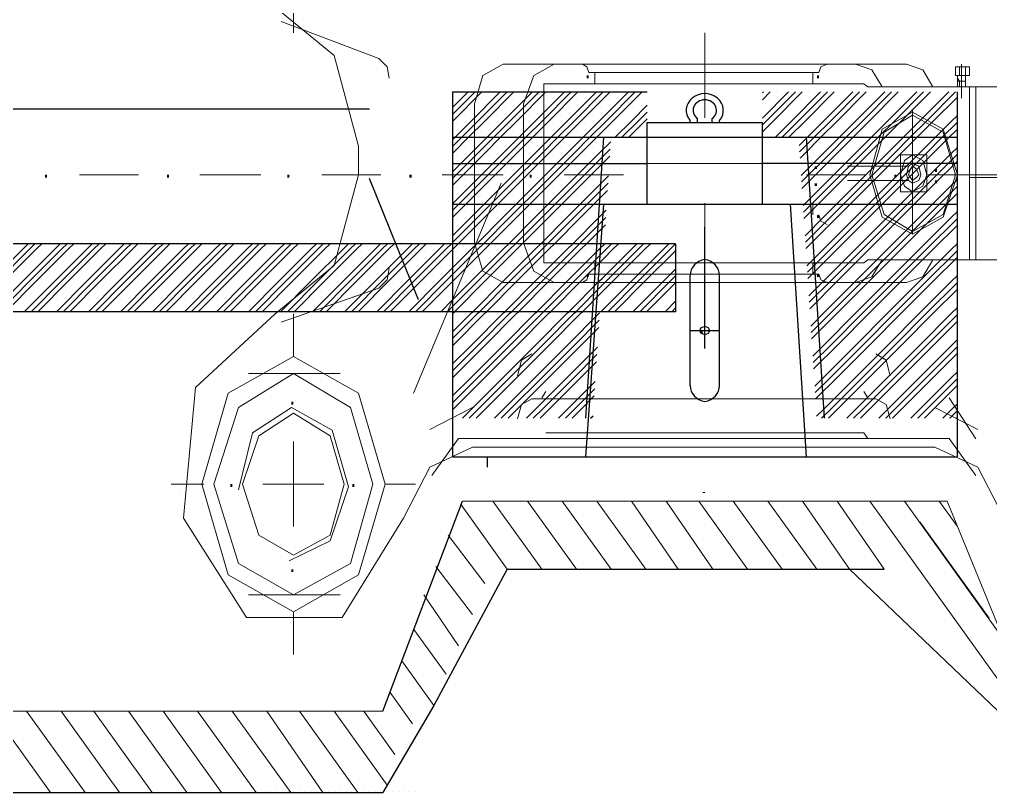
# Model space of a CAD drawing. Header units: inches. Extents: x 2435 to 7572, y 377 to 2555.
# Drawn here: x 5872.6 to 6194.1, y 948.3 to 1204.3 of the extents above; entities that cross this region are included whole.
import ezdxf

# ---------------------------------------------------------------- set-up
doc = ezdxf.new("R2010")
doc.units = ezdxf.units.IN
doc.header["$MEASUREMENT"] = 0
doc.linetypes.add('HIDDEN2', pattern=[0.1875, 0.125, -0.0625])

msp = doc.modelspace()

# ---------------------------------------------------------------- hatches: boundary and pattern name
at = {"transparency": 33554559}
for points in [[(6061.06, 1184.84), (6060.39, 1184.84), (6060.39, 1185.78), (6061.06, 1185.78)], [(6137.27, 1184.84), (6136.59, 1184.84), (6136.59, 1185.78), (6137.27, 1185.78)], [(6136.59, 1154.77), (6135.92, 1154.77), (6135.92, 1155.71), (6136.59, 1155.71)], [(6176.38, 1153.83), (6175.71, 1153.83), (6175.71, 1154.77), (6176.38, 1154.77)], [(5881.67, 1151.95), (5880.99, 1151.95), (5880.99, 1152.89), (5881.67, 1152.89)], [(5922.13, 1151.95), (5921.46, 1151.95), (5921.46, 1152.89), (5922.13, 1152.89)], [(5961.92, 1151.95), (5961.25, 1151.95), (5961.25, 1152.89), (5961.92, 1152.89)], [(6002.39, 1151.95), (6001.71, 1151.95), (6001.71, 1152.89), (6002.39, 1152.89)], [(6042.18, 1151.95), (6041.5, 1151.95), (6041.5, 1152.89), (6042.18, 1152.89)], [(6162.89, 1151.95), (6162.22, 1151.95), (6162.22, 1152.89), (6162.89, 1152.89)], [(6136.59, 1149.13), (6135.92, 1149.13), (6135.92, 1150.07), (6136.59, 1150.07)], [(6176.38, 1150.07), (6175.71, 1150.07), (6175.71, 1151.01), (6176.38, 1151.01)], [(6137.27, 1138.51), (6136.59, 1138.51), (6136.59, 1139.55), (6137.27, 1139.55)], [(6061.06, 1119.05), (6060.39, 1119.05), (6060.39, 1119.99), (6061.06, 1119.99)], [(6137.27, 1119.05), (6136.59, 1119.05), (6136.59, 1119.99), (6137.27, 1119.99)], [(6098.83, 1100.25), (6098.15, 1100.25), (6098.15, 1101.19), (6098.83, 1101.19)], [(5963.27, 1076.76), (5962.6, 1076.76), (5962.6, 1077.7), (5963.27, 1077.7)], [(5943.04, 1049.5), (5942.36, 1049.5), (5942.36, 1050.44), (5943.04, 1050.44)], [(5983.5, 1049.5), (5982.83, 1049.5), (5982.83, 1050.44), (5983.5, 1050.44)], [(5963.27, 1021.3), (5962.6, 1021.3), (5962.6, 1022.24), (5963.27, 1022.24)]]:
    msp.add_hatch(color=256, dxfattribs=at).paths.add_polyline_path(points)

# ---------------------------------------------------------------- linework, layer by layer
at = {"lineweight": 5}
for p, q in [((5963.27, 1214.92), (5963.27, 1199.88)), ((5957.2, 1208.34), (5976.76, 1192.36)), ((5959.22, 1203.64), (5991.6, 1191.42)), ((6099.5, 1199.88), (6099.5, 1171.68)), ((5976.76, 1192.36), (5984.85, 1162.29)), ((5991.6, 1191.42), (5994.29, 1188.6)), ((5994.29, 1188.6), (5994.97, 1184.84)), ((6025.99, 1185.78), (6032.73, 1189.54)), ((6032.73, 1189.54), (6166.27, 1189.54)), ((6042.85, 1185.78), (6049.59, 1189.54)), ((6059.04, 1189.54), (6060.39, 1188.6)), ((6060.39, 1188.6), (6061.06, 1186.72)), ((6061.06, 1186.72), (6137.27, 1186.72)), ((6063.08, 1182.96), (6063.08, 1186.72)), ((6135.24, 1182.96), (6135.24, 1186.72)), ((6137.27, 1186.72), (6137.94, 1188.6)), ((6137.94, 1188.6), (6139.96, 1189.54)), ((6149.41, 1189.54), (6154.8, 1187.66)), ((6154.8, 1187.66), (6158.17, 1182.02)), ((6166.27, 1189.54), (6171.66, 1187.66)), ((6171.66, 1187.66), (6175.03, 1182.02)), ((6182.45, 1188.6), (6187.17, 1188.6)), ((6182.45, 1188.6), (6187.17, 1188.6)), ((6182.45, 1185.78), (6182.45, 1188.6)), ((6183.8, 1188.6), (6183.8, 1185.78)), ((6184.48, 1189.54), (6184.48, 1178.26)), ((6185.82, 1188.6), (6185.82, 1185.78)), ((6187.17, 1188.6), (6187.17, 1185.78)), ((6023.29, 1176.38), (6025.99, 1185.78)), ((6039.48, 1176.38), (6042.85, 1185.78)), ((6187.17, 1185.78), (6182.45, 1185.78)), ((6183.13, 1185.78), (6183.13, 1184.84)), ((6183.13, 1184.84), (6183.13, 1182.02)), ((6183.13, 1184.84), (6183.8, 1183.9)), ((6183.13, 1183.9), (6185.82, 1183.9)), ((6183.8, 1183.9), (6183.8, 1182.02)), ((6185.82, 1184.84), (6185.82, 1185.78)), ((6185.82, 1185.78), (6186.5, 1185.78)), ((6185.82, 1182.02), (6185.82, 1184.84)), ((6185.82, 1184.84), (6185.82, 1182.02)), ((6046.22, 1123.75), (6046.22, 1182.96)), ((6046.22, 1182.96), (6152.1, 1182.96)), ((6152.1, 1182.96), (6153.45, 1182.02)), ((6153.45, 1182.02), (6187.17, 1182.02)), ((6187.17, 1182.02), (6187.17, 1124.69)), ((6187.17, 1124.69), (6187.17, 1182.02)), ((6187.17, 1182.02), (6208.75, 1182.02)), ((6189.2, 1152.89), (6189.2, 1182.02)), ((6023.29, 1130.33), (6023.29, 1176.38)), ((6039.48, 1130.33), (6039.48, 1176.38)), ((6168.29, 1174.5), (6168.29, 1133.15)), ((6158.17, 1167.92), (6168.29, 1173.56)), ((6158.85, 1166.99), (6168.29, 1172.62)), ((6168.29, 1173.56), (6178.41, 1167.92)), ((6168.29, 1172.62), (6178.41, 1166.99)), ((6154.13, 1152.89), (6158.17, 1167.92)), ((6178.41, 1167.92), (6183.13, 1152.89)), ((6154.8, 1152.89), (6158.85, 1166.99)), ((6178.41, 1166.99), (6182.45, 1152.89)), ((5984.85, 1162.29), (5984.85, 1152.89)), ((6164.24, 1147.25), (6164.24, 1159.47)), ((6164.24, 1159.47), (6173.01, 1159.47)), ((6164.24, 1159.47), (6164.24, 1159.47)), ((6164.24, 1152.89), (6165.59, 1157.59)), ((6165.59, 1157.59), (6168.29, 1159.47)), ((6168.29, 1159.47), (6171.66, 1157.59)), ((6171.66, 1157.59), (6173.01, 1152.89)), ((6173.01, 1159.47), (6173.01, 1147.25)), ((6173.01, 1159.47), (6173.01, 1159.47)), ((6127.15, 1156.65), (6080.43, 1156.65)), ((6166.94, 1155.71), (6146.71, 1155.71)), ((6166.27, 1152.89), (6166.94, 1155.71)), ((6166.94, 1155.71), (6168.29, 1156.65)), ((6166.94, 1152.89), (6167.62, 1154.77)), ((6167.62, 1154.77), (6168.29, 1155.71)), ((6168.29, 1156.65), (6170.31, 1155.71)), ((6168.29, 1155.71), (6169.64, 1154.77)), ((6169.64, 1154.77), (6170.31, 1152.89)), ((6170.31, 1155.71), (6170.99, 1152.89)), ((5892.46, 1152.89), (5912.02, 1152.89)), ((5932.25, 1152.89), (5952.48, 1152.89)), ((5972.71, 1152.89), (5992.27, 1152.89)), ((5984.85, 1152.89), (5976.76, 1122.81)), ((6012.5, 1152.89), (6032.73, 1152.89)), ((6052.97, 1152.89), (6072.52, 1152.89)), ((6133.22, 1152.89), (6152.78, 1152.89)), ((6158.17, 1138.79), (6154.13, 1152.89)), ((6158.85, 1139.73), (6154.8, 1152.89)), ((6165.59, 1149.13), (6164.24, 1152.89)), ((6166.94, 1151.01), (6166.27, 1152.89)), ((6167.62, 1151.95), (6166.94, 1152.89)), ((6168.29, 1151.01), (6167.62, 1151.95)), ((6169.64, 1151.95), (6168.29, 1151.01)), ((6170.31, 1152.89), (6169.64, 1151.95)), ((6170.99, 1152.89), (6170.31, 1151.01)), ((6173.01, 1152.89), (6171.66, 1149.13)), ((6173.01, 1152.89), (6193.24, 1152.89)), ((6182.45, 1152.89), (6178.41, 1139.73)), ((6183.13, 1152.89), (6178.41, 1138.79)), ((6207.41, 1151.95), (6187.17, 1151.95)), ((6207.41, 1152.89), (6189.2, 1152.89)), ((6189.2, 1124.69), (6189.2, 1152.89)), ((6032.06, 1150.07), (6003.06, 1080.52)), ((6166.94, 1151.01), (6146.71, 1151.01)), ((6168.29, 1147.25), (6165.59, 1149.13)), ((6168.29, 1150.07), (6166.94, 1151.01)), ((6170.31, 1151.01), (6168.29, 1150.07)), ((6171.66, 1149.13), (6168.29, 1147.25)), ((6164.24, 1147.25), (6164.24, 1147.25)), ((6173.01, 1147.25), (6164.24, 1147.25)), ((6173.01, 1147.25), (6173.01, 1147.25)), ((6099.5, 1143.49), (6099.5, 1116.23)), ((6135.24, 1143.73), (6135.24, 1139.55)), ((6137.94, 1137.46), (6137.27, 1139.55)), ((6168.29, 1133.15), (6158.17, 1138.79)), ((6168.29, 1134.09), (6158.85, 1139.73)), ((6178.41, 1139.73), (6168.29, 1134.09)), ((6178.41, 1138.79), (6168.29, 1133.15)), ((6139.96, 1136.42), (6137.94, 1137.46)), ((6025.99, 1120.93), (6023.29, 1130.33)), ((6042.85, 1120.93), (6039.48, 1130.33)), ((5976.76, 1122.81), (5957.2, 1106.83)), ((6152.1, 1123.75), (6046.22, 1123.75)), ((6063.08, 1123.75), (6063.08, 1119.99)), ((6135.24, 1123.75), (6135.24, 1119.99)), ((6153.45, 1124.69), (6152.1, 1123.75)), ((6187.17, 1124.69), (6153.45, 1124.69)), ((6158.17, 1124.69), (6154.8, 1119.05)), ((6175.03, 1124.69), (6171.66, 1119.05)), ((6208.75, 1124.69), (6187.17, 1124.69)), ((5994.29, 1118.11), (5994.97, 1121.87)), ((6032.73, 1117.17), (6025.99, 1120.93)), ((6049.59, 1117.17), (6042.85, 1120.93)), ((6061.06, 1119.99), (6060.39, 1118.11)), ((6137.27, 1119.99), (6061.06, 1119.99)), ((6137.94, 1118.11), (6137.27, 1119.99)), ((6154.8, 1119.05), (6149.41, 1117.17)), ((6171.66, 1119.05), (6166.27, 1117.17)), ((5991.6, 1115.29), (5994.29, 1118.11)), ((6166.27, 1117.17), (6032.73, 1117.17)), ((6060.39, 1118.11), (6059.04, 1117.17)), ((6139.96, 1117.17), (6137.94, 1118.11)), ((5959.22, 1104.01), (5991.6, 1115.29)), ((5957.2, 1106.83), (5930.9, 1082.4)), ((5963.27, 1106.83), (5963.27, 1092.74)), ((6038.8, 1091.51), (6042.18, 1093.6)), ((6156.15, 1093.6), (6159.52, 1091.51)), ((5941.69, 1080.52), (5963.27, 1092.74)), ((5963.27, 1092.74), (5984.85, 1080.52)), ((6037.46, 1086.29), (6038.8, 1091.51)), ((6159.52, 1091.51), (6160.87, 1086.29)), ((5945.06, 1075.82), (5963.27, 1087.1)), ((5948.43, 1087.1), (5978.78, 1087.1)), ((5963.27, 1087.1), (5982.15, 1075.82)), ((5930.9, 1082.4), (5926.85, 1039.16)), ((5932.92, 1050.44), (5941.69, 1080.52)), ((5984.85, 1080.52), (5993.62, 1050.44)), ((6046.9, 1081.07), (6045.55, 1078.98)), ((6153.45, 1078.98), (6152.1, 1081.07)), ((6038.8, 1076.76), (6042.18, 1078.64)), ((6042.18, 1078.64), (6156.15, 1078.64)), ((6156.15, 1078.64), (6159.52, 1076.76)), ((6189.2, 1065.41), (6180.43, 1078.98)), ((5936.97, 1050.44), (5945.06, 1075.82)), ((5949.78, 1067.36), (5962.6, 1075.82)), ((5962.6, 1075.82), (5976.08, 1068.3)), ((5982.15, 1075.82), (5989.57, 1050.44)), ((6008.46, 1068.54), (6022.62, 1075.85)), ((6037.46, 1072.06), (6038.8, 1076.76)), ((6159.52, 1076.76), (6160.87, 1072.06)), ((6175.71, 1075.85), (6189.87, 1068.54)), ((5951.81, 1066.42), (5963.27, 1073.94)), ((5963.27, 1073.94), (5975.41, 1066.42)), ((5976.08, 1068.3), (5981.48, 1049.5)), ((5945.06, 1048.56), (5949.78, 1067.36)), ((5946.41, 1050.44), (5951.81, 1066.42)), ((5963.27, 1064.54), (5963.27, 1036.34)), ((5975.41, 1066.42), (5980.13, 1050.44)), ((6017.9, 1065.48), (6009.13, 1053.26)), ((6180.43, 1065.48), (6017.9, 1065.48)), ((6152.1, 1067.36), (6046.9, 1067.36)), ((6153.45, 1065.48), (6152.1, 1067.36)), ((6189.2, 1053.26), (6180.43, 1065.48)), ((6008.46, 1056.08), (6022.62, 1062.66)), ((6022.62, 1062.66), (6175.71, 1062.66)), ((6175.71, 1062.66), (6189.87, 1056.08)), ((5999.69, 1039.16), (6008.46, 1056.08)), ((6189.87, 1056.08), (6198.64, 1039.16)), ((5933.6, 1050.44), (5922.81, 1050.44)), ((5941.69, 1020.36), (5932.92, 1050.44)), ((5945.06, 1024.12), (5936.97, 1050.44)), ((5951.81, 1033.52), (5946.41, 1050.44)), ((5973.39, 1050.44), (5953.15, 1050.44)), ((5980.13, 1050.44), (5975.41, 1033.52)), ((5981.48, 1049.5), (5975.41, 1031.64)), ((5989.57, 1050.44), (5982.15, 1024.12)), ((5993.62, 1050.44), (5984.85, 1020.36)), ((6003.74, 1050.44), (5993.62, 1050.44)), ((5925.5, 1047.62), (5925.5, 1047.62)), ((6099.5, 1047.62), (6098.83, 1047.62)), ((6034.08, 1022.24), (6018.57, 1043.86)), ((6179.75, 1044.8), (6019.25, 1044.8)), ((6045.55, 1022.24), (6029.36, 1044.8)), ((6057.01, 1022.24), (6040.83, 1044.8)), ((6068.48, 1022.24), (6052.29, 1044.8)), ((6079.94, 1022.24), (6063.76, 1044.8)), ((6090.73, 1022.24), (6075.22, 1044.8)), ((6102.2, 1022.24), (6086.69, 1044.8)), ((6113.66, 1022.24), (6097.48, 1044.8)), ((6125.13, 1022.24), (6108.94, 1044.8)), ((6136.59, 1022.24), (6120.41, 1044.8)), ((6147.38, 1022.24), (6131.87, 1044.8)), ((6158.85, 1022.24), (6143.34, 1044.8)), ((6220.22, 952.69), (6154.13, 1044.8)), ((6198.64, 998.75), (6165.59, 1044.8)), ((6183.13, 1036.34), (6177.06, 1044.8)), ((6208.08, 975.25), (6179.75, 1044.8)), ((5926.85, 1039.16), (5947.76, 1006.27)), ((5979.46, 1006.27), (5999.69, 1039.16)), ((6193.64, 1006.03), (6170.71, 1037.98)), ((5963.27, 1026.94), (5951.81, 1033.52)), ((5975.41, 1033.52), (5963.27, 1026.94)), ((6026.66, 1017.55), (6014.53, 1033.52)), ((5975.41, 1031.64), (5961.92, 1025.06)), ((5963.27, 1013.79), (5945.06, 1024.12)), ((5982.15, 1024.12), (5963.27, 1013.79)), ((6022.62, 1007.21), (6010.48, 1023.18)), ((5963.27, 1008.15), (5941.69, 1020.36)), ((5984.85, 1020.36), (5963.27, 1008.15)), ((5948.43, 1013.79), (5978.78, 1013.79)), ((6017.9, 996.87), (6006.43, 1013.79)), ((5963.27, 1008.15), (5963.27, 994.05)), ((5947.76, 1006.27), (5979.46, 1006.27)), ((5948.43, 1006.27), (5947.76, 1006.27)), ((5947.76, 1006.27), (5948.43, 1006.27)), ((6013.85, 987.47), (6003.19, 1002.33)), ((6009.8, 977.13), (5999.23, 991.87)), ((6002.73, 971.03), (5995.28, 981.42)), ((5992.94, 975.25), (5842.55, 975.25)), ((5882.82, 948.27), (5863.46, 975.25)), ((5894.28, 948.27), (5874.92, 975.25)), ((5905.75, 948.27), (5886.39, 975.25)), ((5916.54, 948.27), (5897.18, 975.25)), ((5928, 948.27), (5908.64, 975.25)), ((5939.47, 948.27), (5920.11, 975.25)), ((5950.93, 948.27), (5931.57, 975.25)), ((5962.4, 948.27), (5943.04, 975.25)), ((5973.06, 948.27), (5954.5, 975.25)), ((5984.65, 948.27), (5965.29, 975.25)), ((5994.37, 950.71), (5976.76, 975.25)), ((5996.89, 960.83), (5986.55, 975.25))]:
    msp.add_line(p, q, dxfattribs=at)
at = {"linetype": 'Continuous'}
for p, q in [((6016, 1175.09), (6021.18, 1180.28)), ((6016, 1172.84), (6023.43, 1180.28)), ((6016.14, 1170.73), (6025.68, 1180.28)), ((6022.24, 1170.73), (6031.79, 1180.28)), ((6024.49, 1170.73), (6034.04, 1180.28)), ((6026.74, 1170.73), (6036.29, 1180.28)), ((6032.85, 1170.73), (6042.39, 1180.28)), ((6035.1, 1170.73), (6044.64, 1180.28)), ((6037.35, 1170.73), (6046.89, 1180.28)), ((6043.46, 1170.73), (6053, 1180.28)), ((6045.71, 1170.73), (6055.25, 1180.28)), ((6047.96, 1170.73), (6057.5, 1180.28)), ((6054.06, 1170.73), (6063.61, 1180.28)), ((6056.31, 1170.73), (6065.86, 1180.28)), ((6058.56, 1170.73), (6068.11, 1180.28)), ((6064.67, 1170.73), (6074.21, 1180.28)), ((6066.92, 1170.73), (6076.46, 1180.28)), ((6069.17, 1170.73), (6078.71, 1180.28)), ((6118.57, 1171.6), (6127.25, 1180.28)), ((6118.57, 1179.96), (6118.89, 1180.28)), ((6118.57, 1177.71), (6121.14, 1180.28)), ((6119.95, 1170.73), (6129.5, 1180.28)), ((6122.2, 1170.73), (6131.75, 1180.28)), ((6128.31, 1170.73), (6137.85, 1180.28)), ((6130.56, 1170.73), (6140.1, 1180.28)), ((6132.81, 1170.73), (6142.35, 1180.28)), ((6138.92, 1170.73), (6148.46, 1180.28)), ((6141.17, 1170.73), (6150.71, 1180.28)), ((6143.42, 1170.73), (6152.96, 1180.28)), ((6149.52, 1170.73), (6159.07, 1180.28)), ((6151.77, 1170.73), (6161.32, 1180.28)), ((6154.02, 1170.73), (6163.57, 1180.28)), ((6160.13, 1170.73), (6169.67, 1180.28)), ((6162.38, 1170.73), (6171.92, 1180.28)), ((6164.63, 1170.73), (6174.17, 1180.28)), ((6170.74, 1170.73), (6180.28, 1180.28)), ((6172.99, 1170.73), (6182.53, 1180.28)), ((6175.24, 1170.73), (6183.01, 1178.5)), ((6075.28, 1170.73), (6080.43, 1175.89)), ((6016, 1170.59), (6016.14, 1170.73)), ((6016.79, 1165.28), (6022.24, 1170.73)), ((6019.04, 1165.28), (6024.49, 1170.73)), ((6021.29, 1165.28), (6026.74, 1170.73)), ((6027.39, 1165.28), (6032.85, 1170.73)), ((6029.64, 1165.28), (6035.1, 1170.73)), ((6031.89, 1165.28), (6037.35, 1170.73)), ((6038, 1165.28), (6043.46, 1170.73)), ((6040.25, 1165.28), (6045.71, 1170.73)), ((6042.5, 1165.28), (6047.96, 1170.73)), ((6048.61, 1165.28), (6054.06, 1170.73)), ((6050.86, 1165.28), (6056.31, 1170.73)), ((6053.11, 1165.28), (6058.56, 1170.73)), ((6059.21, 1165.28), (6064.67, 1170.73)), ((6061.46, 1165.28), (6066.92, 1170.73)), ((6063.71, 1165.28), (6069.17, 1170.73)), ((6069.82, 1165.28), (6075.28, 1170.73)), ((6072.07, 1165.28), (6077.53, 1170.73)), ((6074.32, 1165.28), (6079.78, 1170.73)), ((6077.53, 1170.73), (6080.43, 1173.64)), ((6079.78, 1170.73), (6080.43, 1171.39)), ((6118.57, 1169.35), (6119.95, 1170.73)), ((6118.57, 1167.1), (6122.2, 1170.73)), ((6122.85, 1165.28), (6128.31, 1170.73)), ((6125.1, 1165.28), (6130.56, 1170.73)), ((6127.35, 1165.28), (6132.81, 1170.73)), ((6133.46, 1165.28), (6138.92, 1170.73)), ((6135.71, 1165.28), (6141.17, 1170.73)), ((6137.96, 1165.28), (6143.42, 1170.73)), ((6144.07, 1165.28), (6149.52, 1170.73)), ((6146.32, 1165.28), (6151.77, 1170.73)), ((6148.57, 1165.28), (6154.02, 1170.73)), ((6154.67, 1165.28), (6160.13, 1170.73)), ((6156.92, 1165.28), (6162.38, 1170.73)), ((6159.17, 1165.28), (6164.63, 1170.73)), ((6165.28, 1165.28), (6170.74, 1170.73)), ((6167.53, 1165.28), (6172.99, 1170.73)), ((6169.78, 1165.28), (6175.24, 1170.73)), ((6175.89, 1165.28), (6181.34, 1170.73)), ((6181.34, 1170.73), (6183.01, 1172.4)), ((6178.14, 1165.28), (6183.01, 1170.15)), ((6180.39, 1165.28), (6183.01, 1167.9)), ((6016, 1164.49), (6016.79, 1165.28)), ((6016, 1162.24), (6019.04, 1165.28)), ((6016.14, 1160.13), (6021.29, 1165.28)), ((6022.24, 1160.13), (6027.39, 1165.28)), ((6024.49, 1160.13), (6029.64, 1165.28)), ((6026.74, 1160.13), (6031.89, 1165.28)), ((6032.85, 1160.13), (6038, 1165.28)), ((6035.1, 1160.13), (6040.25, 1165.28)), ((6037.35, 1160.13), (6042.5, 1165.28)), ((6043.46, 1160.13), (6048.61, 1165.28)), ((6045.71, 1160.13), (6050.86, 1165.28)), ((6047.96, 1160.13), (6053.11, 1165.28)), ((6054.06, 1160.13), (6059.21, 1165.28)), ((6056.31, 1160.13), (6061.46, 1165.28)), ((6058.56, 1160.13), (6063.71, 1165.28)), ((6080.43, 1165.28), (6080.43, 1165.28)), ((6130.74, 1162.56), (6133.46, 1165.28)), ((6130.88, 1160.45), (6135.71, 1165.28)), ((6132.81, 1160.13), (6137.96, 1165.28)), ((6138.92, 1160.13), (6144.07, 1165.28)), ((6141.17, 1160.13), (6146.32, 1165.28)), ((6143.42, 1160.13), (6148.57, 1165.28)), ((6149.52, 1160.13), (6154.67, 1165.28)), ((6151.77, 1160.13), (6156.92, 1165.28)), ((6154.02, 1160.13), (6159.17, 1165.28)), ((6160.13, 1160.13), (6165.28, 1165.28)), ((6162.38, 1160.13), (6167.53, 1165.28)), ((6164.63, 1160.13), (6169.78, 1165.28)), ((6170.74, 1160.13), (6175.89, 1165.28)), ((6172.99, 1160.13), (6178.14, 1165.28)), ((6175.24, 1160.13), (6180.39, 1165.28)), ((6064.67, 1160.13), (6068.34, 1163.79)), ((6066.92, 1160.13), (6068.18, 1161.39)), ((6181.34, 1160.13), (6183.01, 1161.79)), ((6016, 1153.88), (6022.24, 1160.13)), ((6016, 1151.63), (6024.49, 1160.13)), ((6016, 1159.99), (6016.14, 1160.13)), ((6016.14, 1149.52), (6026.74, 1160.13)), ((6022.24, 1149.52), (6032.85, 1160.13)), ((6024.49, 1149.52), (6035.1, 1160.13)), ((6026.74, 1149.52), (6037.35, 1160.13)), ((6032.85, 1149.52), (6043.46, 1160.13)), ((6035.1, 1149.52), (6045.71, 1160.13)), ((6037.35, 1149.52), (6047.96, 1160.13)), ((6043.46, 1149.52), (6054.06, 1160.13)), ((6045.71, 1149.52), (6056.31, 1160.13)), ((6047.96, 1149.52), (6058.56, 1160.13)), ((6054.06, 1149.52), (6064.67, 1160.13)), ((6056.31, 1149.52), (6066.92, 1160.13)), ((6058.56, 1149.52), (6068.03, 1158.98)), ((6131.02, 1158.34), (6132.81, 1160.13)), ((6131.39, 1152.6), (6138.92, 1160.13)), ((6131.52, 1150.49), (6141.17, 1160.13)), ((6132.81, 1149.52), (6143.42, 1160.13)), ((6138.92, 1149.52), (6149.52, 1160.13)), ((6141.17, 1149.52), (6151.77, 1160.13)), ((6143.42, 1149.52), (6154.02, 1160.13)), ((6149.52, 1149.52), (6160.13, 1160.13)), ((6151.77, 1149.52), (6162.38, 1160.13)), ((6154.02, 1149.52), (6164.63, 1160.13)), ((6160.13, 1149.52), (6170.74, 1160.13)), ((6162.38, 1149.52), (6172.99, 1160.13)), ((6164.63, 1149.52), (6175.24, 1160.13)), ((6170.74, 1149.52), (6181.34, 1160.13)), ((6172.99, 1149.52), (6183.01, 1159.54)), ((6175.24, 1149.52), (6183.01, 1157.29)), ((6064.67, 1149.52), (6067.6, 1152.46)), ((6181.34, 1149.52), (6183.01, 1151.18)), ((6016, 1143.27), (6022.24, 1149.52)), ((6016, 1141.02), (6024.49, 1149.52)), ((6016, 1149.38), (6016.14, 1149.52)), ((6016.14, 1138.92), (6026.74, 1149.52)), ((6022.24, 1138.92), (6032.85, 1149.52)), ((6024.49, 1138.92), (6035.1, 1149.52)), ((6026.74, 1138.92), (6037.35, 1149.52)), ((6032.85, 1138.92), (6043.46, 1149.52)), ((6035.1, 1138.92), (6045.71, 1149.52)), ((6037.35, 1138.92), (6047.96, 1149.52)), ((6043.46, 1138.92), (6054.06, 1149.52)), ((6045.71, 1138.92), (6056.31, 1149.52)), ((6047.96, 1138.92), (6058.56, 1149.52)), ((6054.06, 1138.92), (6064.67, 1149.52)), ((6056.31, 1138.92), (6066.92, 1149.52)), ((6066.92, 1149.52), (6067.45, 1150.05)), ((6131.66, 1148.37), (6132.81, 1149.52)), ((6132.03, 1142.64), (6138.92, 1149.52)), ((6132.17, 1140.52), (6141.17, 1149.52)), ((6132.81, 1138.92), (6143.42, 1149.52)), ((6138.92, 1138.92), (6149.52, 1149.52)), ((6141.17, 1138.92), (6151.77, 1149.52)), ((6143.42, 1138.92), (6154.02, 1149.52)), ((6149.52, 1138.92), (6160.13, 1149.52)), ((6151.77, 1138.92), (6162.38, 1149.52)), ((6154.02, 1138.92), (6164.63, 1149.52)), ((6160.13, 1138.92), (6170.74, 1149.52)), ((6162.38, 1138.92), (6172.99, 1149.52)), ((6164.63, 1138.92), (6175.24, 1149.52)), ((6170.74, 1138.92), (6181.34, 1149.52)), ((6172.99, 1138.92), (6183.01, 1148.93)), ((6058.56, 1138.92), (6067.29, 1147.65)), ((6175.24, 1138.92), (6183.01, 1146.68)), ((6016, 1132.67), (6022.24, 1138.92)), ((6016, 1130.42), (6024.49, 1138.92)), ((6016, 1138.77), (6016.14, 1138.92)), ((6017.86, 1130.03), (6026.74, 1138.92)), ((6023.96, 1130.03), (6032.85, 1138.92)), ((6026.21, 1130.03), (6035.1, 1138.92)), ((6028.46, 1130.03), (6037.35, 1138.92)), ((6034.57, 1130.03), (6043.46, 1138.92)), ((6036.82, 1130.03), (6045.71, 1138.92)), ((6039.07, 1130.03), (6047.96, 1138.92)), ((6045.18, 1130.03), (6054.06, 1138.92)), ((6047.43, 1130.03), (6056.31, 1138.92)), ((6049.68, 1130.03), (6058.56, 1138.92)), ((6055.78, 1130.03), (6064.67, 1138.92)), ((6058.03, 1130.03), (6066.72, 1138.71)), ((6064.67, 1138.92), (6066.87, 1141.12)), ((6132.3, 1138.41), (6132.81, 1138.92)), ((6132.67, 1132.67), (6138.92, 1138.92)), ((6132.81, 1130.56), (6141.17, 1138.92)), ((6132.95, 1128.44), (6143.42, 1138.92)), ((6138.92, 1128.31), (6149.52, 1138.92)), ((6141.17, 1128.31), (6151.77, 1138.92)), ((6143.42, 1128.31), (6154.02, 1138.92)), ((6149.52, 1128.31), (6160.13, 1138.92)), ((6151.77, 1128.31), (6162.38, 1138.92)), ((6154.02, 1128.31), (6164.63, 1138.92)), ((6160.13, 1128.31), (6170.74, 1138.92)), ((6162.38, 1128.31), (6172.99, 1138.92)), ((6164.63, 1128.31), (6175.24, 1138.92)), ((6170.74, 1128.31), (6181.34, 1138.92)), ((6172.99, 1128.31), (6183.01, 1138.33)), ((6181.34, 1138.92), (6183.01, 1140.58)), ((6060.28, 1130.03), (6066.56, 1136.31)), ((6175.24, 1128.31), (6183.01, 1136.08)), ((5873.75, 1128.31), (5875.47, 1130.03)), ((5876, 1128.31), (5877.72, 1130.03)), ((5878.25, 1128.31), (5879.97, 1130.03)), ((5884.36, 1128.31), (5886.08, 1130.03)), ((5886.61, 1128.31), (5888.33, 1130.03)), ((5888.86, 1128.31), (5890.58, 1130.03)), ((5894.96, 1128.31), (5896.68, 1130.03)), ((5897.21, 1128.31), (5898.93, 1130.03)), ((5899.46, 1128.31), (5901.18, 1130.03)), ((5905.57, 1128.31), (5907.29, 1130.03)), ((5907.82, 1128.31), (5909.54, 1130.03)), ((5910.07, 1128.31), (5911.79, 1130.03)), ((5916.18, 1128.31), (5917.9, 1130.03)), ((5918.43, 1128.31), (5920.15, 1130.03)), ((5920.68, 1128.31), (5922.4, 1130.03)), ((5926.78, 1128.31), (5928.5, 1130.03)), ((5929.03, 1128.31), (5930.75, 1130.03)), ((5931.28, 1128.31), (5933, 1130.03)), ((5937.39, 1128.31), (5939.11, 1130.03)), ((5939.64, 1128.31), (5941.36, 1130.03)), ((5941.89, 1128.31), (5943.61, 1130.03)), ((5948, 1128.31), (5949.72, 1130.03)), ((5950.25, 1128.31), (5951.97, 1130.03)), ((5952.5, 1128.31), (5954.22, 1130.03)), ((5958.6, 1128.31), (5960.32, 1130.03)), ((5960.85, 1128.31), (5962.57, 1130.03)), ((5963.1, 1128.31), (5964.82, 1130.03)), ((5969.21, 1128.31), (5970.93, 1130.03)), ((5971.46, 1128.31), (5973.18, 1130.03)), ((5973.71, 1128.31), (5975.43, 1130.03)), ((5979.82, 1128.31), (5981.54, 1130.03)), ((5982.07, 1128.31), (5983.79, 1130.03)), ((5984.32, 1128.31), (5986.04, 1130.03)), ((5990.42, 1128.31), (5992.14, 1130.03)), ((5992.67, 1128.31), (5994.39, 1130.03)), ((5994.92, 1128.31), (5996.64, 1130.03)), ((6001.03, 1128.31), (6002.75, 1130.03)), ((6003.28, 1128.31), (6005, 1130.03)), ((6005.53, 1128.31), (6007.25, 1130.03)), ((6011.64, 1128.31), (6013.36, 1130.03)), ((6013.89, 1128.31), (6015.61, 1130.03)), ((6016.14, 1128.31), (6017.86, 1130.03)), ((6022.24, 1128.31), (6023.96, 1130.03)), ((6024.49, 1128.31), (6026.21, 1130.03)), ((6026.74, 1128.31), (6028.46, 1130.03)), ((6032.85, 1128.31), (6034.57, 1130.03)), ((6035.1, 1128.31), (6036.82, 1130.03)), ((6037.35, 1128.31), (6039.07, 1130.03)), ((6043.46, 1128.31), (6045.18, 1130.03)), ((6045.71, 1128.31), (6047.43, 1130.03)), ((6047.96, 1128.31), (6049.68, 1130.03)), ((6054.06, 1128.31), (6055.78, 1130.03)), ((6056.31, 1128.31), (6058.03, 1130.03)), ((6058.56, 1128.31), (6060.28, 1130.03)), ((6064.67, 1128.31), (6066.14, 1129.78)), ((6066.14, 1129.78), (6066.39, 1130.03)), ((6066.92, 1128.31), (6068.64, 1130.03)), ((6069.17, 1128.31), (6070.89, 1130.03)), ((6075.28, 1128.31), (6077, 1130.03)), ((6077.53, 1128.31), (6079.25, 1130.03)), ((6079.78, 1128.31), (6081.5, 1130.03)), ((6085.88, 1128.31), (6087.6, 1130.03)), ((6088.13, 1128.31), (6089.81, 1129.98)), ((6181.34, 1128.31), (6183.01, 1129.97)), ((5863.14, 1117.7), (5873.75, 1128.31)), ((5865.39, 1117.7), (5876, 1128.31)), ((5867.64, 1117.7), (5878.25, 1128.31)), ((5873.75, 1117.7), (5884.36, 1128.31)), ((5876, 1117.7), (5886.61, 1128.31)), ((5878.25, 1117.7), (5888.86, 1128.31)), ((5884.36, 1117.7), (5894.96, 1128.31)), ((5886.61, 1117.7), (5897.21, 1128.31)), ((5888.86, 1117.7), (5899.46, 1128.31)), ((5894.96, 1117.7), (5905.57, 1128.31)), ((5897.21, 1117.7), (5907.82, 1128.31)), ((5899.46, 1117.7), (5910.07, 1128.31)), ((5905.57, 1117.7), (5916.18, 1128.31)), ((5907.82, 1117.7), (5918.43, 1128.31)), ((5910.07, 1117.7), (5920.68, 1128.31)), ((5916.18, 1117.7), (5926.78, 1128.31)), ((5918.43, 1117.7), (5929.03, 1128.31)), ((5920.68, 1117.7), (5931.28, 1128.31)), ((5926.78, 1117.7), (5937.39, 1128.31)), ((5929.03, 1117.7), (5939.64, 1128.31)), ((5931.28, 1117.7), (5941.89, 1128.31)), ((5937.39, 1117.7), (5948, 1128.31)), ((5939.64, 1117.7), (5950.25, 1128.31)), ((5941.89, 1117.7), (5952.5, 1128.31)), ((5948, 1117.7), (5958.6, 1128.31)), ((5950.25, 1117.7), (5960.85, 1128.31)), ((5952.5, 1117.7), (5963.1, 1128.31)), ((5958.6, 1117.7), (5969.21, 1128.31)), ((5960.85, 1117.7), (5971.46, 1128.31)), ((5963.1, 1117.7), (5973.71, 1128.31)), ((5969.21, 1117.7), (5979.82, 1128.31)), ((5971.46, 1117.7), (5982.07, 1128.31)), ((5973.71, 1117.7), (5984.32, 1128.31)), ((5979.82, 1117.7), (5990.42, 1128.31)), ((5982.07, 1117.7), (5992.67, 1128.31)), ((5984.32, 1117.7), (5994.92, 1128.31)), ((5990.42, 1117.7), (6001.03, 1128.31)), ((5992.67, 1117.7), (6003.28, 1128.31)), ((5994.92, 1117.7), (6005.53, 1128.31)), ((6001.03, 1117.7), (6011.64, 1128.31)), ((6003.28, 1117.7), (6013.89, 1128.31)), ((6005.53, 1117.7), (6016, 1128.17)), ((6016, 1122.06), (6022.24, 1128.31)), ((6016, 1119.81), (6024.49, 1128.31)), ((6016, 1128.17), (6016.14, 1128.31)), ((6016.14, 1117.7), (6026.74, 1128.31)), ((6022.24, 1117.7), (6032.85, 1128.31)), ((6024.49, 1117.7), (6035.1, 1128.31)), ((6026.74, 1117.7), (6037.35, 1128.31)), ((6032.85, 1117.7), (6043.46, 1128.31)), ((6035.1, 1117.7), (6045.71, 1128.31)), ((6037.35, 1117.7), (6047.96, 1128.31)), ((6043.46, 1117.7), (6054.06, 1128.31)), ((6045.71, 1117.7), (6056.31, 1128.31)), ((6047.96, 1117.7), (6058.56, 1128.31)), ((6054.06, 1117.7), (6064.67, 1128.31)), ((6056.31, 1117.7), (6065.99, 1127.37)), ((6065.41, 1118.44), (6075.28, 1128.31)), ((6065.83, 1124.97), (6069.17, 1128.31)), ((6065.99, 1127.37), (6066.92, 1128.31)), ((6066.92, 1117.7), (6077.53, 1128.31)), ((6069.17, 1117.7), (6079.78, 1128.31)), ((6075.28, 1117.7), (6085.88, 1128.31)), ((6077.53, 1117.7), (6088.13, 1128.31)), ((6079.78, 1117.7), (6089.81, 1127.73)), ((6133.32, 1122.71), (6138.92, 1128.31)), ((6133.45, 1120.59), (6141.17, 1128.31)), ((6133.59, 1118.48), (6143.42, 1128.31)), ((6138.92, 1117.7), (6149.52, 1128.31)), ((6141.17, 1117.7), (6151.77, 1128.31)), ((6143.42, 1117.7), (6154.02, 1128.31)), ((6149.52, 1117.7), (6160.13, 1128.31)), ((6151.77, 1117.7), (6162.38, 1128.31)), ((6154.02, 1117.7), (6164.63, 1128.31)), ((6160.13, 1117.7), (6170.74, 1128.31)), ((6162.38, 1117.7), (6172.99, 1128.31)), ((6164.63, 1117.7), (6175.24, 1128.31)), ((6170.74, 1117.7), (6181.34, 1128.31)), ((6172.99, 1117.7), (6183.01, 1127.72)), ((6175.24, 1117.7), (6183.01, 1125.47)), ((6058.56, 1117.7), (6065.83, 1124.97)), ((6011.64, 1117.7), (6016, 1122.06)), ((6013.89, 1117.7), (6016, 1119.81)), ((6085.88, 1117.7), (6089.81, 1121.63)), ((6088.13, 1117.7), (6089.81, 1119.38)), ((6181.34, 1117.7), (6183.01, 1119.36)), ((5863.58, 1107.53), (5873.75, 1117.7)), ((5865.83, 1107.53), (5876, 1117.7)), ((5868.08, 1107.53), (5878.25, 1117.7)), ((5874.18, 1107.53), (5884.36, 1117.7)), ((5876.43, 1107.53), (5886.61, 1117.7)), ((5878.68, 1107.53), (5888.86, 1117.7)), ((5884.79, 1107.53), (5894.96, 1117.7)), ((5887.04, 1107.53), (5897.21, 1117.7)), ((5889.29, 1107.53), (5899.46, 1117.7)), ((5895.4, 1107.53), (5905.57, 1117.7)), ((5897.65, 1107.53), (5907.82, 1117.7)), ((5899.9, 1107.53), (5910.07, 1117.7)), ((5906, 1107.53), (5916.18, 1117.7)), ((5908.25, 1107.53), (5918.43, 1117.7)), ((5910.5, 1107.53), (5920.68, 1117.7)), ((5916.61, 1107.53), (5926.78, 1117.7)), ((5918.86, 1107.53), (5929.03, 1117.7)), ((5921.11, 1107.53), (5931.28, 1117.7)), ((5927.22, 1107.53), (5937.39, 1117.7)), ((5929.47, 1107.53), (5939.64, 1117.7)), ((5931.72, 1107.53), (5941.89, 1117.7)), ((5937.82, 1107.53), (5948, 1117.7)), ((5940.07, 1107.53), (5950.25, 1117.7)), ((5942.32, 1107.53), (5952.5, 1117.7)), ((5948.43, 1107.53), (5958.6, 1117.7)), ((5950.68, 1107.53), (5960.85, 1117.7)), ((5952.93, 1107.53), (5963.1, 1117.7)), ((5959.04, 1107.53), (5969.21, 1117.7)), ((5961.29, 1107.53), (5971.46, 1117.7)), ((5963.54, 1107.53), (5973.71, 1117.7)), ((5969.64, 1107.53), (5979.82, 1117.7)), ((5971.89, 1107.53), (5982.07, 1117.7)), ((5974.14, 1107.53), (5984.32, 1117.7)), ((5980.25, 1107.53), (5990.42, 1117.7)), ((5982.5, 1107.53), (5992.67, 1117.7)), ((5984.75, 1107.53), (5994.92, 1117.7)), ((5990.86, 1107.53), (6001.03, 1117.7)), ((5993.11, 1107.53), (6003.28, 1117.7)), ((5995.36, 1107.53), (6005.53, 1117.7)), ((6001.46, 1107.53), (6011.64, 1117.7)), ((6003.71, 1107.53), (6013.89, 1117.7)), ((6005.96, 1107.53), (6016, 1117.56)), ((6016, 1111.45), (6022.24, 1117.7)), ((6016, 1109.2), (6024.49, 1117.7)), ((6016, 1117.56), (6016.14, 1117.7)), ((6016.57, 1107.53), (6026.74, 1117.7)), ((6022.68, 1107.53), (6032.85, 1117.7)), ((6024.93, 1107.53), (6035.1, 1117.7)), ((6027.18, 1107.53), (6037.35, 1117.7)), ((6033.28, 1107.53), (6043.46, 1117.7)), ((6035.53, 1107.53), (6045.71, 1117.7)), ((6037.78, 1107.53), (6047.96, 1117.7)), ((6043.89, 1107.53), (6054.06, 1117.7)), ((6046.14, 1107.53), (6056.31, 1117.7)), ((6048.39, 1107.53), (6058.56, 1117.7)), ((6054.5, 1107.53), (6064.67, 1117.7)), ((6056.75, 1107.53), (6065.26, 1116.04)), ((6064.67, 1117.7), (6065.41, 1118.44)), ((6065.1, 1107.53), (6075.28, 1117.7)), ((6065.1, 1113.63), (6069.17, 1117.7)), ((6065.26, 1116.04), (6066.92, 1117.7)), ((6067.35, 1107.53), (6077.53, 1117.7)), ((6069.6, 1107.53), (6079.78, 1117.7)), ((6075.71, 1107.53), (6085.88, 1117.7)), ((6077.96, 1107.53), (6088.13, 1117.7)), ((6080.21, 1107.53), (6089.81, 1117.13)), ((6133.96, 1112.74), (6138.92, 1117.7)), ((6134.1, 1110.63), (6141.17, 1117.7)), ((6134.23, 1108.52), (6143.42, 1117.7)), ((6138.92, 1107.1), (6149.52, 1117.7)), ((6141.17, 1107.1), (6151.77, 1117.7)), ((6143.42, 1107.1), (6154.02, 1117.7)), ((6149.52, 1107.1), (6160.13, 1117.7)), ((6151.77, 1107.1), (6162.38, 1117.7)), ((6154.02, 1107.1), (6164.63, 1117.7)), ((6160.13, 1107.1), (6170.74, 1117.7)), ((6162.38, 1107.1), (6172.99, 1117.7)), ((6164.63, 1107.1), (6175.24, 1117.7)), ((6170.74, 1107.1), (6181.34, 1117.7)), ((6172.99, 1107.1), (6183.01, 1117.11)), ((6059, 1107.53), (6065.1, 1113.63)), ((6175.24, 1107.1), (6183.01, 1114.86)), ((6012.07, 1107.53), (6016, 1111.45)), ((6086.32, 1107.53), (6089.81, 1111.02)), ((6014.32, 1107.53), (6016, 1109.2)), ((6016, 1100.85), (6022.24, 1107.1)), ((6016, 1098.6), (6024.49, 1107.1)), ((6016, 1106.95), (6016.14, 1107.1)), ((6016.14, 1107.1), (6016.57, 1107.53)), ((6016.14, 1096.49), (6026.74, 1107.1)), ((6022.24, 1107.1), (6022.68, 1107.53)), ((6022.24, 1096.49), (6032.85, 1107.1)), ((6024.49, 1107.1), (6024.93, 1107.53)), ((6024.49, 1096.49), (6035.1, 1107.1)), ((6026.74, 1107.1), (6027.18, 1107.53)), ((6026.74, 1096.49), (6037.35, 1107.1)), ((6032.85, 1107.1), (6033.28, 1107.53)), ((6032.85, 1096.49), (6043.46, 1107.1)), ((6035.1, 1107.1), (6035.53, 1107.53)), ((6035.1, 1096.49), (6045.71, 1107.1)), ((6037.35, 1107.1), (6037.78, 1107.53)), ((6037.35, 1096.49), (6047.96, 1107.1)), ((6043.46, 1107.1), (6043.89, 1107.53)), ((6043.46, 1096.49), (6054.06, 1107.1)), ((6045.71, 1107.1), (6046.14, 1107.53)), ((6045.71, 1096.49), (6056.31, 1107.1)), ((6047.96, 1107.1), (6048.39, 1107.53)), ((6047.96, 1096.49), (6058.56, 1107.1)), ((6054.06, 1107.1), (6054.5, 1107.53)), ((6054.06, 1096.49), (6064.67, 1107.1)), ((6056.31, 1107.1), (6056.75, 1107.53)), ((6058.56, 1107.1), (6059, 1107.53)), ((6064.67, 1107.1), (6064.68, 1107.1)), ((6088.57, 1107.53), (6089.81, 1108.77)), ((6134.6, 1102.78), (6138.92, 1107.1)), ((6134.74, 1100.67), (6141.17, 1107.1)), ((6134.87, 1098.55), (6143.42, 1107.1)), ((6138.92, 1096.49), (6149.52, 1107.1)), ((6141.17, 1096.49), (6151.77, 1107.1)), ((6143.42, 1096.49), (6154.02, 1107.1)), ((6149.52, 1096.49), (6160.13, 1107.1)), ((6151.77, 1096.49), (6162.38, 1107.1)), ((6154.02, 1096.49), (6164.63, 1107.1)), ((6160.13, 1096.49), (6170.74, 1107.1)), ((6162.38, 1096.49), (6172.99, 1107.1)), ((6164.63, 1096.49), (6175.24, 1107.1)), ((6170.74, 1096.49), (6181.34, 1107.1)), ((6172.99, 1096.49), (6183.01, 1106.51)), ((6181.34, 1107.1), (6183.01, 1108.76)), ((6056.31, 1096.49), (6064.52, 1104.7)), ((6175.24, 1096.49), (6183.01, 1104.26)), ((6058.56, 1096.49), (6064.37, 1102.29)), ((6181.34, 1096.49), (6183.01, 1098.15)), ((6016, 1090.24), (6022.24, 1096.49)), ((6016, 1087.99), (6024.49, 1096.49)), ((6016, 1096.35), (6016.14, 1096.49)), ((6016.14, 1085.88), (6026.74, 1096.49)), ((6022.24, 1085.88), (6032.85, 1096.49)), ((6024.49, 1085.88), (6035.1, 1096.49)), ((6026.74, 1085.88), (6037.35, 1096.49)), ((6032.85, 1085.88), (6043.46, 1096.49)), ((6035.1, 1085.88), (6045.71, 1096.49)), ((6037.35, 1085.88), (6047.96, 1096.49)), ((6043.46, 1085.88), (6054.06, 1096.49)), ((6045.71, 1085.88), (6056.31, 1096.49)), ((6047.96, 1085.88), (6058.56, 1096.49)), ((6054.06, 1085.88), (6063.95, 1095.77)), ((6056.31, 1085.88), (6063.79, 1093.36)), ((6135.24, 1092.82), (6138.92, 1096.49)), ((6135.38, 1090.7), (6141.17, 1096.49)), ((6135.52, 1088.59), (6143.42, 1096.49)), ((6138.92, 1085.88), (6149.52, 1096.49)), ((6141.17, 1085.88), (6151.77, 1096.49)), ((6143.42, 1085.88), (6154.02, 1096.49)), ((6149.52, 1085.88), (6160.13, 1096.49)), ((6151.77, 1085.88), (6162.38, 1096.49)), ((6154.02, 1085.88), (6164.63, 1096.49)), ((6160.13, 1085.88), (6170.74, 1096.49)), ((6162.38, 1085.88), (6172.99, 1096.49)), ((6164.63, 1085.88), (6175.24, 1096.49)), ((6170.74, 1085.88), (6181.34, 1096.49)), ((6172.99, 1085.88), (6183.01, 1095.9)), ((6175.24, 1085.88), (6183.01, 1093.65)), ((6058.56, 1085.88), (6063.64, 1090.96)), ((6181.34, 1085.88), (6183.01, 1087.54)), ((6016, 1079.63), (6022.24, 1085.88)), ((6016, 1077.38), (6024.49, 1085.88)), ((6016, 1085.74), (6016.14, 1085.88)), ((6016.14, 1075.28), (6026.74, 1085.88)), ((6022.24, 1075.28), (6032.85, 1085.88)), ((6024.49, 1075.28), (6035.1, 1085.88)), ((6026.74, 1075.28), (6037.35, 1085.88)), ((6032.85, 1075.28), (6043.46, 1085.88)), ((6035.1, 1075.28), (6045.71, 1085.88)), ((6037.35, 1075.28), (6047.96, 1085.88)), ((6043.46, 1075.28), (6054.06, 1085.88)), ((6045.71, 1075.28), (6056.31, 1085.88)), ((6047.96, 1075.28), (6058.56, 1085.88)), ((6054.06, 1075.28), (6063.22, 1084.43)), ((6135.89, 1082.85), (6138.92, 1085.88)), ((6136.02, 1080.74), (6141.17, 1085.88)), ((6136.16, 1078.63), (6143.42, 1085.88)), ((6138.92, 1075.28), (6149.52, 1085.88)), ((6141.17, 1075.28), (6151.77, 1085.88)), ((6143.42, 1075.28), (6154.02, 1085.88)), ((6149.52, 1075.28), (6160.13, 1085.88)), ((6151.77, 1075.28), (6162.38, 1085.88)), ((6154.02, 1075.28), (6164.63, 1085.88)), ((6160.13, 1075.28), (6170.74, 1085.88)), ((6162.38, 1075.28), (6172.99, 1085.88)), ((6164.63, 1075.28), (6175.24, 1085.88)), ((6170.74, 1075.28), (6181.34, 1085.88)), ((6172.99, 1075.28), (6183.01, 1085.29)), ((6056.31, 1075.28), (6063.06, 1082.02)), ((6175.24, 1075.28), (6183.01, 1083.04)), ((6058.56, 1075.28), (6062.91, 1079.62)), ((6016, 1075.13), (6016.14, 1075.28)), ((6019.25, 1072.28), (6022.24, 1075.28)), ((6021.5, 1072.28), (6024.49, 1075.28)), ((6023.75, 1072.28), (6026.74, 1075.28)), ((6029.85, 1072.28), (6032.85, 1075.28)), ((6032.1, 1072.28), (6035.1, 1075.28)), ((6034.35, 1072.28), (6037.35, 1075.28)), ((6040.46, 1072.28), (6043.46, 1075.28)), ((6042.71, 1072.28), (6045.71, 1075.28)), ((6044.96, 1072.28), (6047.96, 1075.28)), ((6051.07, 1072.28), (6054.06, 1075.28)), ((6053.32, 1072.28), (6056.31, 1075.28)), ((6055.57, 1072.28), (6058.56, 1075.28)), ((6136.53, 1072.89), (6138.92, 1075.28)), ((6138.17, 1072.28), (6141.17, 1075.28)), ((6140.42, 1072.28), (6143.42, 1075.28)), ((6146.53, 1072.28), (6149.52, 1075.28)), ((6148.78, 1072.28), (6151.77, 1075.28)), ((6151.03, 1072.28), (6154.02, 1075.28)), ((6157.13, 1072.28), (6160.13, 1075.28)), ((6159.38, 1072.28), (6162.38, 1075.28)), ((6161.63, 1072.28), (6164.63, 1075.28)), ((6167.74, 1072.28), (6170.74, 1075.28)), ((6169.99, 1072.28), (6172.99, 1075.28)), ((6172.24, 1072.28), (6175.24, 1075.28)), ((6178.35, 1072.28), (6181.34, 1075.28)), ((6180.6, 1072.28), (6183.01, 1074.69)), ((6181.34, 1075.28), (6183.01, 1076.94)), ((6061.67, 1072.28), (6062.48, 1073.09)), ((6182.85, 1072.28), (6183.01, 1072.44)), ((5938.64, 948.36), (5938.64, 948.36)), ((5940.56, 948.36), (5940.56, 948.36)), ((5942.48, 948.36), (5942.48, 948.36)), ((5944.4, 948.36), (5944.4, 948.36)), ((5946.32, 948.36), (5946.32, 948.36)), ((5948.24, 948.36), (5948.24, 948.36)), ((5950.16, 948.36), (5950.16, 948.36)), ((5952.07, 948.36), (5952.07, 948.36)), ((5953.88, 948.47), (5953.88, 948.47)), ((5955.8, 948.47), (5955.8, 948.47)), ((5957.72, 948.47), (5957.72, 948.47)), ((5959.64, 948.47), (5959.64, 948.47)), ((5961.56, 948.47), (5961.56, 948.47)), ((5963.47, 948.47), (5963.47, 948.47)), ((5965.39, 948.47), (5965.39, 948.47)), ((5967.31, 948.47), (5967.31, 948.47)), ((5969.23, 948.47), (5969.23, 948.47)), ((5971.15, 948.47), (5971.15, 948.47)), ((5973.07, 948.47), (5973.07, 948.47)), ((5974.99, 948.47), (5974.99, 948.47)), ((5976.91, 948.47), (5976.91, 948.47)), ((5978.83, 948.47), (5978.83, 948.47)), ((5980.74, 948.47), (5980.74, 948.47)), ((5982.66, 948.47), (5982.66, 948.47)), ((5984.58, 948.47), (5984.58, 948.47)), ((5986.5, 948.47), (5986.5, 948.47)), ((5988.42, 948.47), (5988.42, 948.47)), ((5990.34, 948.47), (5990.34, 948.47)), ((5992.26, 948.47), (5992.26, 948.47)), ((5994.18, 948.47), (5994.18, 948.47))]:
    msp.add_line(p, q, dxfattribs=at)
for p, q in [((6016, 1180.28), (6016, 1072.28)), ((6016, 1180.28), (6080.43, 1180.28)), ((6183.01, 1180.28), (6183.01, 1072.28)), ((5662.42, 1174.65), (5988.5, 1174.65)), ((6094.63, 1170.15), (6094.63, 1170.82)), ((6097.06, 1170.15), (6097.06, 1171.5)), ((6101.94, 1170.15), (6101.94, 1171.5)), ((6104.38, 1170.15), (6104.38, 1170.82)), ((6080.43, 1143.15), (6080.43, 1170.15)), ((6080.43, 1170.15), (6118.57, 1170.15)), ((6118.57, 1143.15), (6118.57, 1170.15)), ((6016, 1165.28), (6183.01, 1165.28)), ((6065.99, 1165.28), (6059.99, 1072.28)), ((6133.01, 1165.28), (6139.01, 1072.28)), ((6016, 1156.65), (6016, 1059.45)), ((6016, 1156.65), (6080.43, 1156.65)), ((6183.01, 1156.65), (6118.57, 1156.65)), ((6183.01, 1156.65), (6183.01, 1059.45)), ((6004.75, 1111.42), (5988.5, 1151.58)), ((6016, 1143.15), (6183.01, 1143.15)), ((6065.99, 1143.15), (6059.99, 1059.45)), ((6127.71, 1143.15), (6133.01, 1059.45)), ((6099.5, 1095.34), (6099.5, 1135.49)), ((6089.81, 1130.03), (5612.43, 1130.03)), ((6089.81, 1129.98), (6089.81, 1107.53)), ((6094.63, 1083.07), (6094.63, 1119.52)), ((6104.38, 1083.07), (6104.38, 1119.52)), ((6104.38, 1083.07), (6104.38, 1119.52)), ((6089.81, 1107.53), (5612.43, 1107.53)), ((6094.63, 1101.3), (6104.38, 1101.3)), ((6016, 1059.45), (6183.01, 1059.45)), ((5992.94, 975.25), (6019.25, 1044.8)), ((6034.08, 1022.24), (6009.8, 977.13)), ((6034.08, 1022.24), (6158.85, 1022.24)), ((6147.38, 1022.24), (6220.22, 952.69)), ((6009.8, 977.13), (5992.94, 948.27)), ((5842.55, 948.27), (5992.94, 948.27))]:
    msp.add_line(p, q)
at = {"ltscale": 0.02}
msp.add_line((6027.48, 1059.53), (6027.48, 1056.07), dxfattribs=at)
at = {"linetype": 'HIDDEN2'}
for p, q in [((5996.1, 948.47), (5996.1, 948.47)), ((5998.02, 948.47), (5998.02, 948.47)), ((5999.93, 948.47), (5999.93, 948.47)), ((6001.85, 948.47), (6001.85, 948.47)), ((6003.77, 948.47), (6003.77, 948.47))]:
    msp.add_line(p, q, dxfattribs=at)
for centre, major_axis, start_param, end_param in [((6099.5, 1174.2), (-6.15, 0), 2.485897, 6.938881), ((6099.5, 1174.2), (-3.87, 0), 2.253113, 7.171665), ((6100.63, 1119.52), (6, 0), 1.759413, 3.141593), ((6098.38, 1119.52), (-6, 0), 3.141593, 4.523773), ((6099.5, 1101.3), (-1.5, 0), 3.141593, 9.424778), ((6100.63, 1083.07), (-6, 0), 0, 1.38218), ((6098.38, 1083.07), (6, 0), -1.38218, 0)]:
    msp.add_ellipse(centre, major_axis=major_axis, ratio=0.9, start_param=start_param, end_param=end_param)

doc.saveas('drawing.dxf')
